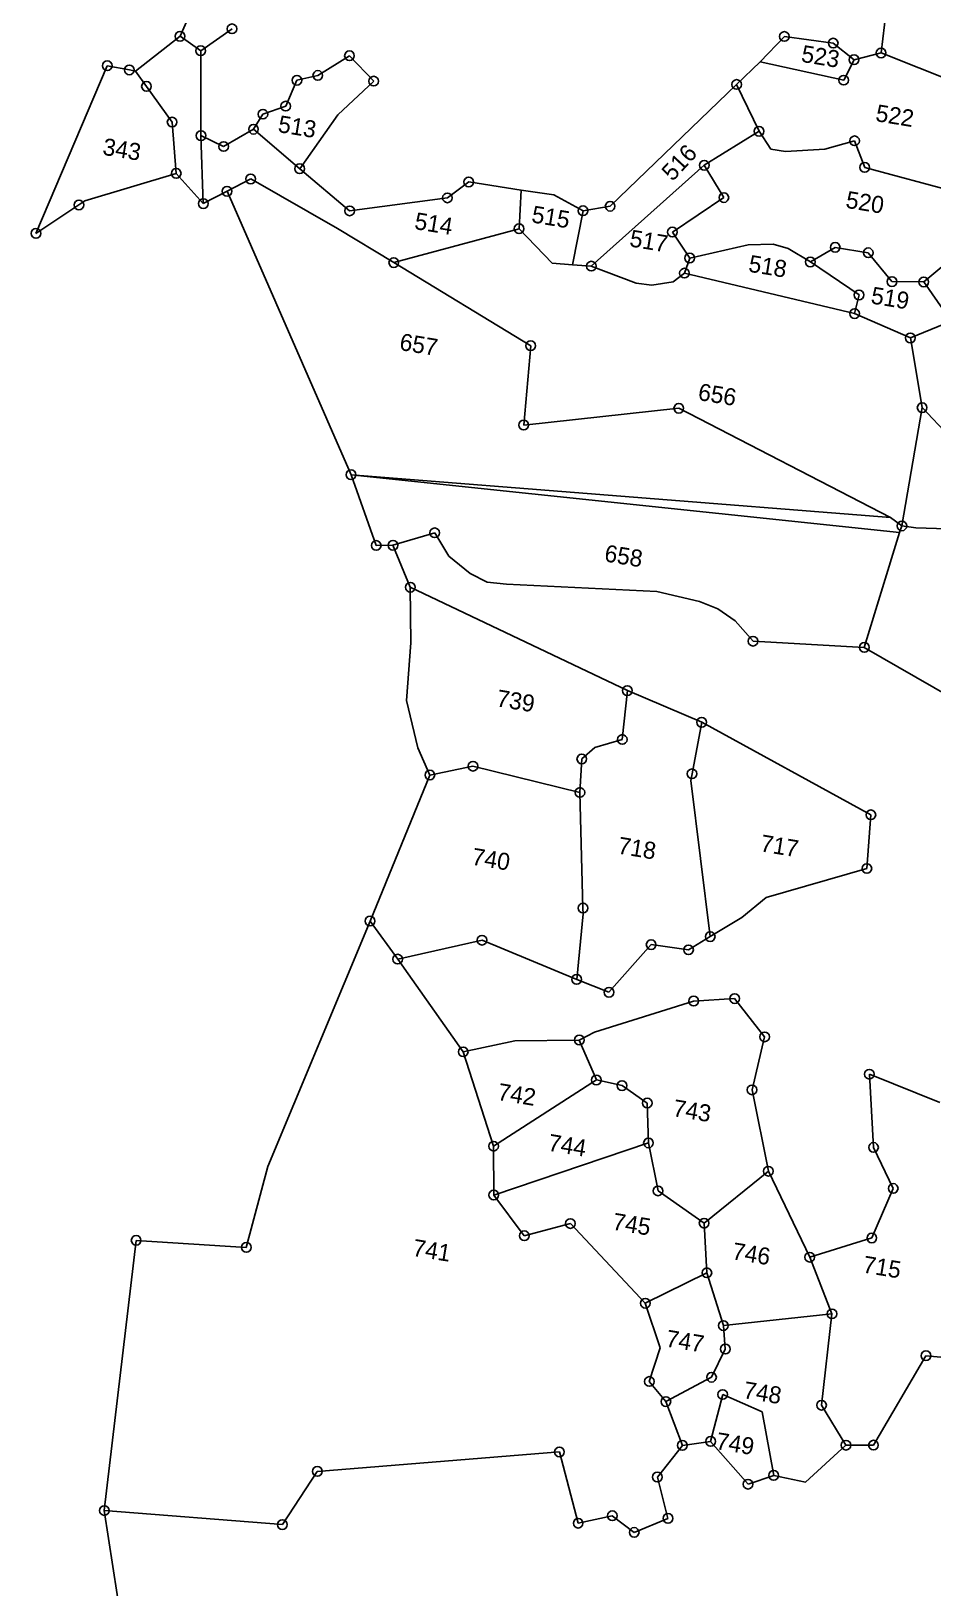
# Model space of a CAD drawing. Header units: metres. Extents: x 260190 to 263401, y 2203527 to 2206859.
# Drawn here: x 261538.9 to 261778, y 2205011.1 to 2205424.2 of the extents above; entities that cross this region are included whole.
import ezdxf

# ---------------------------------------------------------------- set-up
doc = ezdxf.new("R2010")
doc.units = ezdxf.units.M
doc.header["$MEASUREMENT"] = 0
for name, color, linetype in [('OFF', 1, 'Continuous'), ('POLY_PARCEL', 6, 'Continuous'), ('POLY_WATER', 4, 'Continuous'), ('SYM_STONE', 1, 'Continuous'), ('TEXT_PARCEL', 7, 'Continuous')]:
    doc.layers.add(name, color=color, linetype=linetype)
doc.styles.add('TEXT_MAP', font='', dxfattribs={"height": 1.8})
doc.styles.get('TEXT_MAP').set_extended_font_data('Kruti Dev 050')

msp = doc.modelspace()

# ---------------------------------------------------------------- linework, layer by layer
at = {"layer": 'OFF'}
for p, q in [((261566.52, 2205413.56), (261578.34, 2205422.79)), ((261577.31, 2205386.43), (261584.5, 2205378.39)), ((261558.24, 2205031.66), (261569.85, 2204956.96))]:
    msp.add_line(p, q, dxfattribs=at)
at = {"layer": 'POLY_PARCEL'}
for p, q in [((261772.41, 2205486.01), (261764.23, 2205418.37)), ((261578.34, 2205422.79), (261592.78, 2205455.87)), ((261583.81, 2205418.97), (261592.13, 2205424.78)), ((261738.58, 2205422.74), (261732.14, 2205416)), ((261751.53, 2205420.98), (261738.58, 2205422.74)), ((261757.05, 2205416.58), (261751.53, 2205420.98)), ((261614.86, 2205412.41), (261623.26, 2205417.64)), ((261623.26, 2205417.64), (261629.69, 2205410.89)), ((261754.32, 2205411.15), (261757.05, 2205416.58)), ((261757.05, 2205416.58), (261764.23, 2205418.37)), ((261764.23, 2205418.37), (261784.26, 2205410.48)), ((261559.03, 2205414.98), (261540.13, 2205370.5)), ((261564.9, 2205413.87), (261559.03, 2205414.98)), ((261566.52, 2205413.56), (261564.9, 2205413.87)), ((261609.32, 2205411.12), (261614.86, 2205412.41)), ((261725.92, 2205410.01), (261732.14, 2205416)), ((261732.14, 2205416), (261754.32, 2205411.15)), ((261606.35, 2205404.26), (261609.32, 2205411.12)), ((261629.69, 2205410.89), (261620.13, 2205401.99)), ((261692.38, 2205377.7), (261725.92, 2205410.01)), ((261731.87, 2205397.58), (261725.92, 2205410.01)), ((261600.3, 2205402.13), (261606.35, 2205404.26)), ((261597.81, 2205398.13), (261600.3, 2205402.13)), ((261620.13, 2205401.99), (261610.06, 2205387.66)), ((261589.88, 2205393.55), (261583.88, 2205396.44)), ((261597.81, 2205398.13), (261589.88, 2205393.55)), ((261610.06, 2205387.66), (261597.81, 2205398.13)), ((261717.33, 2205388.57), (261731.87, 2205397.58)), ((261731.87, 2205397.58), (261734.95, 2205392.84)), ((261734.95, 2205392.84), (261738.89, 2205392.2)), ((261738.89, 2205392.2), (261749.29, 2205392.87)), ((261749.29, 2205392.87), (261757.19, 2205395.06)), ((261757.19, 2205395.06), (261759.89, 2205388.01)), ((261610.06, 2205387.66), (261623.29, 2205376.48)), ((261717.33, 2205388.57), (261687.38, 2205361.81)), ((261722.54, 2205380), (261717.33, 2205388.57)), ((261759.89, 2205388.01), (261784.18, 2205381.44)), ((261553.13, 2205379.11), (261577.31, 2205386.43)), ((261597.07, 2205384.94), (261590.79, 2205381.66)), ((261620.05, 2205371.83), (261597.07, 2205384.94)), ((261649.23, 2205379.93), (261654.89, 2205384.15)), ((261654.89, 2205384.15), (261668.81, 2205381.95)), ((261590.79, 2205381.66), (261584.5, 2205378.39)), ((261590.79, 2205381.66), (261623.68, 2205306.48)), ((261623.29, 2205376.48), (261649.23, 2205379.93)), ((261668.24, 2205371.75), (261668.81, 2205381.95)), ((261668.81, 2205381.95), (261677.43, 2205380.71)), ((261677.43, 2205380.71), (261685.2, 2205376.5)), ((261708.9, 2205370.85), (261722.54, 2205380)), ((261540.13, 2205370.5), (261551.51, 2205378.04)), ((261551.51, 2205378.04), (261553.13, 2205379.11)), ((261685.2, 2205376.5), (261682.43, 2205362.18)), ((261685.2, 2205376.5), (261692.38, 2205377.7)), ((261635.01, 2205362.75), (261620.05, 2205371.83)), ((261668.24, 2205371.75), (261635.01, 2205362.75)), ((261677.03, 2205362.59), (261668.24, 2205371.75)), ((261713.47, 2205363.95), (261708.9, 2205370.85)), ((261728.94, 2205367.47), (261713.47, 2205363.95)), ((261735.59, 2205367.66), (261728.94, 2205367.47)), ((261739.62, 2205366.45), (261735.59, 2205367.66)), ((261671.31, 2205340.7), (261635.01, 2205362.75)), ((261713.47, 2205363.95), (261712.08, 2205359.95)), ((261745.47, 2205362.91), (261739.62, 2205366.45)), ((261745.47, 2205362.91), (261752.05, 2205366.8)), ((261758.37, 2205354.17), (261745.47, 2205362.91)), ((261752.05, 2205366.8), (261760.82, 2205365.36)), ((261760.82, 2205365.36), (261767.1, 2205357.71)), ((261682.43, 2205362.18), (261677.03, 2205362.59)), ((261687.38, 2205361.81), (261682.43, 2205362.18)), ((261687.38, 2205361.81), (261699.32, 2205357.27)), ((261709.13, 2205357.68), (261712.08, 2205359.95)), ((261712.08, 2205359.95), (261757.19, 2205349.22)), ((261775.54, 2205357.61), (261780.87, 2205362.06)), ((261699.32, 2205357.27), (261703.46, 2205356.77)), ((261703.46, 2205356.77), (261709.13, 2205357.68)), ((261767.1, 2205357.71), (261775.54, 2205357.61)), ((261782.84, 2205347.22), (261775.54, 2205357.61)), ((261757.19, 2205349.22), (261758.37, 2205354.17)), ((261772, 2205342.76), (261757.19, 2205349.22)), ((261782.84, 2205347.22), (261772, 2205342.76)), ((261772, 2205342.76), (261775.11, 2205324.28)), ((261669.47, 2205319.65), (261671.31, 2205340.7)), ((261710.59, 2205324.1), (261669.47, 2205319.65)), ((261766.73, 2205295.15), (261710.59, 2205324.1)), ((261769.74, 2205292.89), (261775.11, 2205324.28)), ((261775.11, 2205324.28), (261782.32, 2205316.69)), ((261623.68, 2205306.48), (261630.34, 2205287.7)), ((261623.68, 2205306.48), (261766.73, 2205295.15)), ((261769.11, 2205291.14), (261623.68, 2205306.48)), ((261769.74, 2205292.89), (261766.73, 2205295.15)), ((261769.11, 2205291.14), (261769.74, 2205292.89)), ((261769.74, 2205292.89), (261773.45, 2205292.38)), ((261634.8, 2205287.75), (261645.86, 2205291.06)), ((261645.86, 2205291.06), (261649.59, 2205284.87)), ((261759.77, 2205260.66), (261769.11, 2205291.14)), ((261773.45, 2205292.38), (261805.04, 2205291.35)), ((261630.34, 2205287.7), (261634.8, 2205287.75)), ((261639.38, 2205276.62), (261634.8, 2205287.75)), ((261649.59, 2205284.87), (261655.24, 2205280.23)), ((261655.24, 2205280.23), (261659.74, 2205277.95)), ((261639.52, 2205261.85), (261639.38, 2205276.62)), ((261639.38, 2205276.62), (261696.95, 2205249.2)), ((261659.74, 2205277.95), (261664.92, 2205277.48)), ((261664.92, 2205277.48), (261704.74, 2205275.48)), ((261704.74, 2205275.48), (261716.1, 2205272.85)), ((261716.1, 2205272.85), (261720.91, 2205270.9)), ((261720.91, 2205270.9), (261725.52, 2205267.71)), ((261725.52, 2205267.71), (261730.28, 2205262.31)), ((261638.41, 2205246.53), (261639.52, 2205261.85)), ((261730.28, 2205262.31), (261759.77, 2205260.66)), ((261799.94, 2205237.46), (261759.77, 2205260.66)), ((261696.95, 2205249.2), (261695.59, 2205236.23)), ((261696.95, 2205249.2), (261716.67, 2205240.8)), ((261641.35, 2205233.99), (261638.41, 2205246.53)), ((261716.67, 2205240.8), (261714.09, 2205227.13)), ((261761.51, 2205216.25), (261716.67, 2205240.8)), ((261695.59, 2205236.23), (261688.31, 2205234.09)), ((261644.58, 2205226.79), (261641.35, 2205233.99)), ((261684.86, 2205231.07), (261684.36, 2205222.17)), ((261688.31, 2205234.09), (261684.86, 2205231.07)), ((261628.72, 2205188.06), (261644.58, 2205226.79)), ((261644.58, 2205226.79), (261656, 2205229.14)), ((261656, 2205229.14), (261684.36, 2205222.17)), ((261714.09, 2205227.13), (261713.75, 2205225.38)), ((261713.75, 2205225.38), (261718.91, 2205183.92)), ((261684.36, 2205222.17), (261685.18, 2205191.5)), ((261760.45, 2205202), (261761.51, 2205216.25)), ((261733.79, 2205194.34), (261760.45, 2205202)), ((261727.27, 2205189), (261733.79, 2205194.34)), ((261685.22, 2205189.99), (261683.51, 2205172.58)), ((261685.18, 2205191.5), (261685.22, 2205189.99)), ((261628.72, 2205188.06), (261601.6, 2205122.98)), ((261636.04, 2205177.95), (261628.72, 2205188.06)), ((261718.91, 2205183.92), (261727.27, 2205189)), ((261658.41, 2205182.98), (261636.04, 2205177.95)), ((261683.51, 2205172.58), (261658.41, 2205182.98)), ((261692.06, 2205169.15), (261703.25, 2205181.8)), ((261703.25, 2205181.8), (261713.16, 2205180.42)), ((261713.16, 2205180.42), (261718.91, 2205183.92)), ((261636.04, 2205177.95), (261653.41, 2205153.36)), ((261683.51, 2205172.58), (261692.06, 2205169.15)), ((261688.27, 2205158.59), (261714.51, 2205166.84)), ((261714.51, 2205166.84), (261725.39, 2205167.49)), ((261725.39, 2205167.49), (261733.34, 2205157.33)), ((261653.41, 2205153.36), (261667.1, 2205156.24)), ((261667.1, 2205156.24), (261684.2, 2205156.5)), ((261684.2, 2205156.5), (261688.27, 2205158.59)), ((261688.73, 2205145.89), (261684.2, 2205156.5)), ((261733.34, 2205157.33), (261730, 2205143.27)), ((261661.47, 2205128.33), (261653.41, 2205153.36)), ((261688.73, 2205145.89), (261661.47, 2205128.33)), ((261695.54, 2205144.39), (261688.73, 2205145.89)), ((261702.22, 2205139.77), (261695.54, 2205144.39)), ((261779.78, 2205139.91), (261761.12, 2205147.43)), ((261761.12, 2205147.43), (261762.22, 2205128)), ((261702.54, 2205129.2), (261702.22, 2205139.77)), ((261730, 2205143.27), (261734.34, 2205121.69)), ((261661.47, 2205128.33), (261661.52, 2205115.37)), ((261661.52, 2205115.37), (261702.54, 2205129.2)), ((261702.54, 2205129.2), (261705.08, 2205116.47)), ((261762.22, 2205128), (261767.44, 2205117.12)), ((261601.6, 2205122.98), (261595.89, 2205101.49)), ((261717.31, 2205107.9), (261734.34, 2205121.69)), ((261734.34, 2205121.69), (261745.3, 2205098.88)), ((261669.62, 2205104.56), (261661.52, 2205115.37)), ((261705.08, 2205116.47), (261717.31, 2205107.9)), ((261767.44, 2205117.12), (261761.77, 2205103.97)), ((261681.83, 2205107.81), (261669.62, 2205104.56)), ((261701.7, 2205086.66), (261681.83, 2205107.81)), ((261718.03, 2205094.74), (261717.31, 2205107.9)), ((261566.69, 2205103.34), (261558.24, 2205031.66)), ((261595.89, 2205101.49), (261566.69, 2205103.34)), ((261761.77, 2205103.97), (261745.3, 2205098.88)), ((261745.3, 2205098.88), (261751.2, 2205083.85)), ((261718.03, 2205094.74), (261701.7, 2205086.66)), ((261722.41, 2205080.74), (261718.03, 2205094.74)), ((261701.7, 2205086.66), (261705.65, 2205074.85)), ((261722.41, 2205080.74), (261751.2, 2205083.85)), ((261751.2, 2205083.85), (261748.43, 2205059.61)), ((261722.92, 2205074.51), (261722.41, 2205080.74)), ((261705.65, 2205074.85), (261702.77, 2205065.91)), ((261719.26, 2205067.03), (261722.92, 2205074.51)), ((261762.21, 2205049.01), (261776.12, 2205072.75)), ((261776.12, 2205072.75), (261791.79, 2205071.32)), ((261702.77, 2205065.91), (261707.16, 2205060.56)), ((261707.16, 2205060.56), (261719.26, 2205067.03)), ((261722.22, 2205062.45), (261719.03, 2205050.02)), ((261732.65, 2205057.81), (261722.22, 2205062.45)), ((261711.54, 2205048.95), (261707.16, 2205060.56)), ((261735.75, 2205040.99), (261732.65, 2205057.81)), ((261748.43, 2205059.61), (261754.9, 2205049)), ((261704.9, 2205040.55), (261711.54, 2205048.95)), ((261711.54, 2205048.95), (261719.03, 2205050.02)), ((261719.03, 2205050.02), (261728.95, 2205038.65)), ((261744.18, 2205039.22), (261754.9, 2205049)), ((261754.9, 2205049), (261762.21, 2205049.01)), ((261614.72, 2205042.05), (261678.93, 2205047.2)), ((261678.93, 2205047.2), (261683.9, 2205028.3)), ((261605.47, 2205027.93), (261614.72, 2205042.05)), ((261707.71, 2205029.58), (261704.9, 2205040.55)), ((261728.95, 2205038.65), (261735.75, 2205040.99)), ((261735.75, 2205040.99), (261744.18, 2205039.22)), ((261558.24, 2205031.66), (261605.47, 2205027.93)), ((261683.9, 2205028.3), (261692.95, 2205030.28)), ((261692.95, 2205030.28), (261698.76, 2205025.86)), ((261698.76, 2205025.86), (261707.71, 2205029.58))]:
    msp.add_line(p, q, dxfattribs=at)
at = {"layer": 'POLY_WATER'}
for p, q in [((261583.81, 2205418.97), (261578.34, 2205422.79)), ((261583.88, 2205396.44), (261583.81, 2205418.97)), ((261569.43, 2205409.51), (261566.52, 2205413.56)), ((261576.24, 2205400.02), (261569.43, 2205409.51)), ((261577.31, 2205386.43), (261576.24, 2205400.02)), ((261584.5, 2205378.39), (261583.88, 2205396.44))]:
    msp.add_line(p, q, dxfattribs=at)
at = {"layer": 'SYM_STONE'}
for centre in [(261592.13, 2205424.78), (261578.34, 2205422.79), (261738.58, 2205422.74), (261751.53, 2205420.98), (261583.81, 2205418.97), (261623.26, 2205417.64), (261757.05, 2205416.58), (261764.23, 2205418.37), (261559.03, 2205414.98), (261564.9, 2205413.87), (261609.32, 2205411.12), (261614.86, 2205412.41), (261754.32, 2205411.15), (261569.43, 2205409.51), (261629.69, 2205410.89), (261725.92, 2205410.01), (261606.35, 2205404.26), (261576.24, 2205400.02), (261600.3, 2205402.13), (261583.88, 2205396.44), (261597.81, 2205398.13), (261731.87, 2205397.58), (261757.19, 2205395.06), (261589.88, 2205393.55), (261577.31, 2205386.43), (261610.06, 2205387.66), (261717.33, 2205388.57), (261759.89, 2205388.01), (261597.07, 2205384.94), (261654.89, 2205384.15), (261551.51, 2205378.04), (261584.5, 2205378.39), (261590.79, 2205381.66), (261649.23, 2205379.93), (261722.54, 2205380), (261623.29, 2205376.48), (261685.2, 2205376.5), (261692.38, 2205377.7), (261540.13, 2205370.5), (261668.24, 2205371.75), (261708.9, 2205370.85), (261752.05, 2205366.8), (261635.01, 2205362.75), (261687.38, 2205361.81), (261713.47, 2205363.95), (261745.47, 2205362.91), (261760.82, 2205365.36), (261712.08, 2205359.95), (261767.1, 2205357.71), (261775.54, 2205357.61), (261758.37, 2205354.17), (261757.19, 2205349.22), (261772, 2205342.76), (261671.31, 2205340.7), (261775.11, 2205324.28), (261710.59, 2205324.1), (261669.47, 2205319.65), (261623.68, 2205306.48), (261769.74, 2205292.89), (261630.34, 2205287.7), (261634.8, 2205287.75), (261645.86, 2205291.06), (261639.38, 2205276.62), (261730.28, 2205262.31), (261759.77, 2205260.66), (261696.95, 2205249.2), (261716.67, 2205240.8), (261695.59, 2205236.23), (261684.86, 2205231.07), (261644.58, 2205226.79), (261656, 2205229.14), (261714.09, 2205227.13), (261684.36, 2205222.17), (261761.51, 2205216.25), (261760.45, 2205202), (261628.72, 2205188.06), (261685.18, 2205191.5), (261718.91, 2205183.92), (261658.41, 2205182.98), (261703.25, 2205181.8), (261713.16, 2205180.42), (261636.04, 2205177.95), (261683.51, 2205172.58), (261692.06, 2205169.15), (261725.39, 2205167.49), (261714.51, 2205166.84), (261684.2, 2205156.5), (261733.34, 2205157.33), (261653.41, 2205153.36), (261761.12, 2205147.43), (261688.73, 2205145.89), (261695.54, 2205144.39), (261730, 2205143.27), (261702.22, 2205139.77), (261661.47, 2205128.33), (261702.54, 2205129.2), (261762.22, 2205128), (261734.34, 2205121.69), (261661.52, 2205115.37), (261705.08, 2205116.47), (261767.44, 2205117.12), (261681.83, 2205107.81), (261717.31, 2205107.9), (261566.69, 2205103.34), (261595.89, 2205101.49), (261669.62, 2205104.56), (261761.77, 2205103.97), (261745.3, 2205098.88), (261718.03, 2205094.74), (261701.7, 2205086.66), (261722.41, 2205080.74), (261751.2, 2205083.85), (261722.92, 2205074.51), (261776.12, 2205072.75), (261702.77, 2205065.91), (261719.26, 2205067.03), (261707.16, 2205060.56), (261722.22, 2205062.45), (261748.43, 2205059.61), (261711.54, 2205048.95), (261719.03, 2205050.02), (261754.9, 2205049), (261762.21, 2205049.01), (261678.93, 2205047.2), (261614.72, 2205042.05), (261704.9, 2205040.55), (261735.75, 2205040.99), (261728.95, 2205038.65), (261558.24, 2205031.66), (261605.47, 2205027.93), (261683.9, 2205028.3), (261692.95, 2205030.28), (261707.71, 2205029.58), (261698.76, 2205025.86)]:
    msp.add_circle(centre, 1.28, dxfattribs=at)

# ---------------------------------------------------------------- texts
at = {"layer": 'TEXT_PARCEL', "style": 'TEXT_MAP'}
for s, rotation, p in [('523', 350.6617, (261742.85, 2205416.04)), ('522', 350.6617, (261762.56, 2205400.32)), ('513', 350.6617, (261604.1, 2205397.41)), ('343', 350.6617, (261557.6, 2205391.39)), ('516', 47.1498, (261708.92, 2205384.12)), ('520', 350.6617, (261754.64, 2205377.33)), ('514', 350.6617, (261640.29, 2205371.68)), ('515', 350.6617, (261671.34, 2205373.45)), ('517', 350.6617, (261697.34, 2205367.07)), ('518', 350.6617, (261728.85, 2205360.37)), ('519', 350.6617, (261761.32, 2205351.94)), ('657', 350.6617, (261636.32, 2205339.6)), ('656', 350.6617, (261715.48, 2205326.33)), ('658', 350.6617, (261690.65, 2205283.52)), ('739', 350.6617, (261662.03, 2205245.06)), ('718', 350.6617, (261694.2, 2205205.99)), ('717', 350.6617, (261731.99, 2205206.58)), ('740', 350.6617, (261655.48, 2205203.05)), ('742', 350.6617, (261662.32, 2205140.63)), ('743', 350.6617, (261708.8, 2205136.33)), ('744', 350.6617, (261675.71, 2205127.15)), ('745', 350.6617, (261692.79, 2205106.22)), ('741', 350.6617, (261639.78, 2205099.28)), ('746', 350.6617, (261724.51, 2205098.37)), ('715', 350.6617, (261759.17, 2205094.84)), ('747', 350.6617, (261706.94, 2205075.2)), ('748', 350.6617, (261727.48, 2205061.51)), ('749', 350.6617, (261720.22, 2205048))]:
    msp.add_text(s, height=4.51, rotation=rotation, dxfattribs=at).set_placement(p)

doc.saveas('drawing.dxf')
